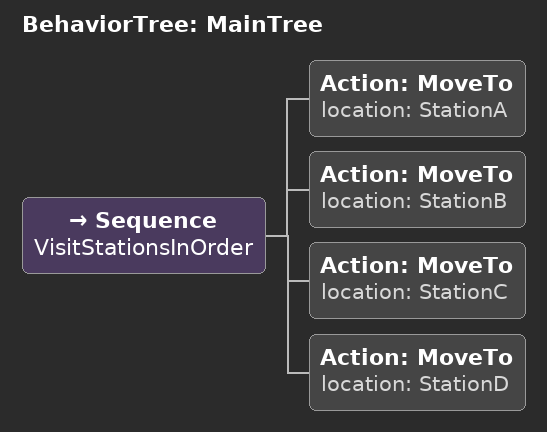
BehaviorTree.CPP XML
<root main_tree_to_execute="MainTree">
  <BehaviorTree ID="MainTree">
    <Sequence name="VisitStationsInOrder">
      <Action ID="MoveTo" location="StationA"/>
      <Action ID="MoveTo" location="StationB"/>
      <Action ID="MoveTo" location="StationC"/>
      <Action ID="MoveTo" location="StationD"/>
    </Sequence>
  </BehaviorTree>
</root>
